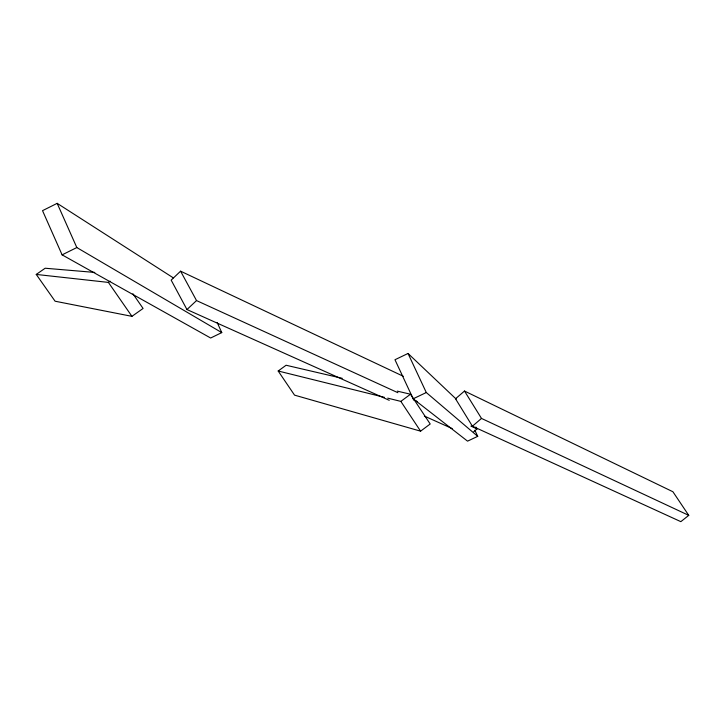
<?xml version="1.0" encoding="UTF-8"?>
<svg xmlns="http://www.w3.org/2000/svg" width="725" height="725" viewBox="0 0 725 725"><rect width="100%" height="100%" fill="white"/><g stroke="black" fill="none" stroke-linecap="round" stroke-linejoin="round"><path stroke-width="1.09" d="M403.308 376.284L180.588 271.177L171.163 280.113L186.959 309.548L389.262 400.327M186.959 309.548L196.529 300.576L397.934 392.723M464.498 391.038L455.527 398.777L472.401 426.2L680.838 521.656L688.75 515.357L672.909 491.749L464.498 391.038L481.5 418.434L688.75 515.357M472.401 426.2L481.5 418.434M473.733 431.747L477.05 428.919L475.908 427.052M342.245 378.323L286.094 365.246L278.183 371.001L294.54 395.134L420.591 431.167L430.197 423.998L410.513 394.219L397.3 391.138M387.703 398.134L400.843 401.387L410.513 394.219M94.794 272.428L45.158 268.232L36.25 274.431L55.091 301.21L131.941 316.345L143.079 308.46L132.929 293.788M36.25 274.431L108.397 282.406L110.127 281.191M173.329 277.874L57.175 203.344L42.53 210.658L62.105 254.856L210.658 338.013L221.768 332.603L217.183 322.498M62.105 254.856L76.823 247.551L221.768 332.603M456.134 399.049L408.03 353.465L394.971 359.736L413.178 398.795L467.552 441.153L477.73 436.341L474.875 430.269M413.178 398.795L426.291 392.533L477.73 436.341M278.183 371.001L384.413 397.318M424.361 416.077L452.228 428.584M413.341 399.774L417.455 401.65M470.888 426.101L477.05 428.919M108.397 282.406L131.941 316.345M400.843 401.387L420.591 431.167M180.588 271.177L196.529 300.576M408.03 353.465L426.291 392.533M57.175 203.344L76.823 247.551"/></g></svg>
